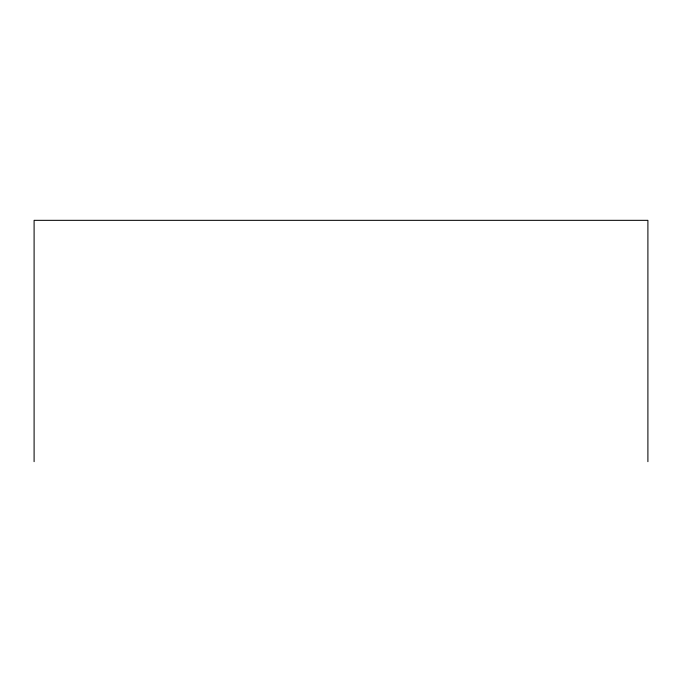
<?xml version="1.0" encoding="UTF-8"?>
<svg xmlns="http://www.w3.org/2000/svg" width="682" height="682" viewBox="0 0 682 682"><rect width="100%" height="100%" fill="white"/><g stroke="black" fill="none" stroke-linecap="round" stroke-linejoin="round"><path stroke-width="1.02" d="M647.9 461.663L647.9 220.337L34.1 220.337L34.1 461.663"/></g></svg>
